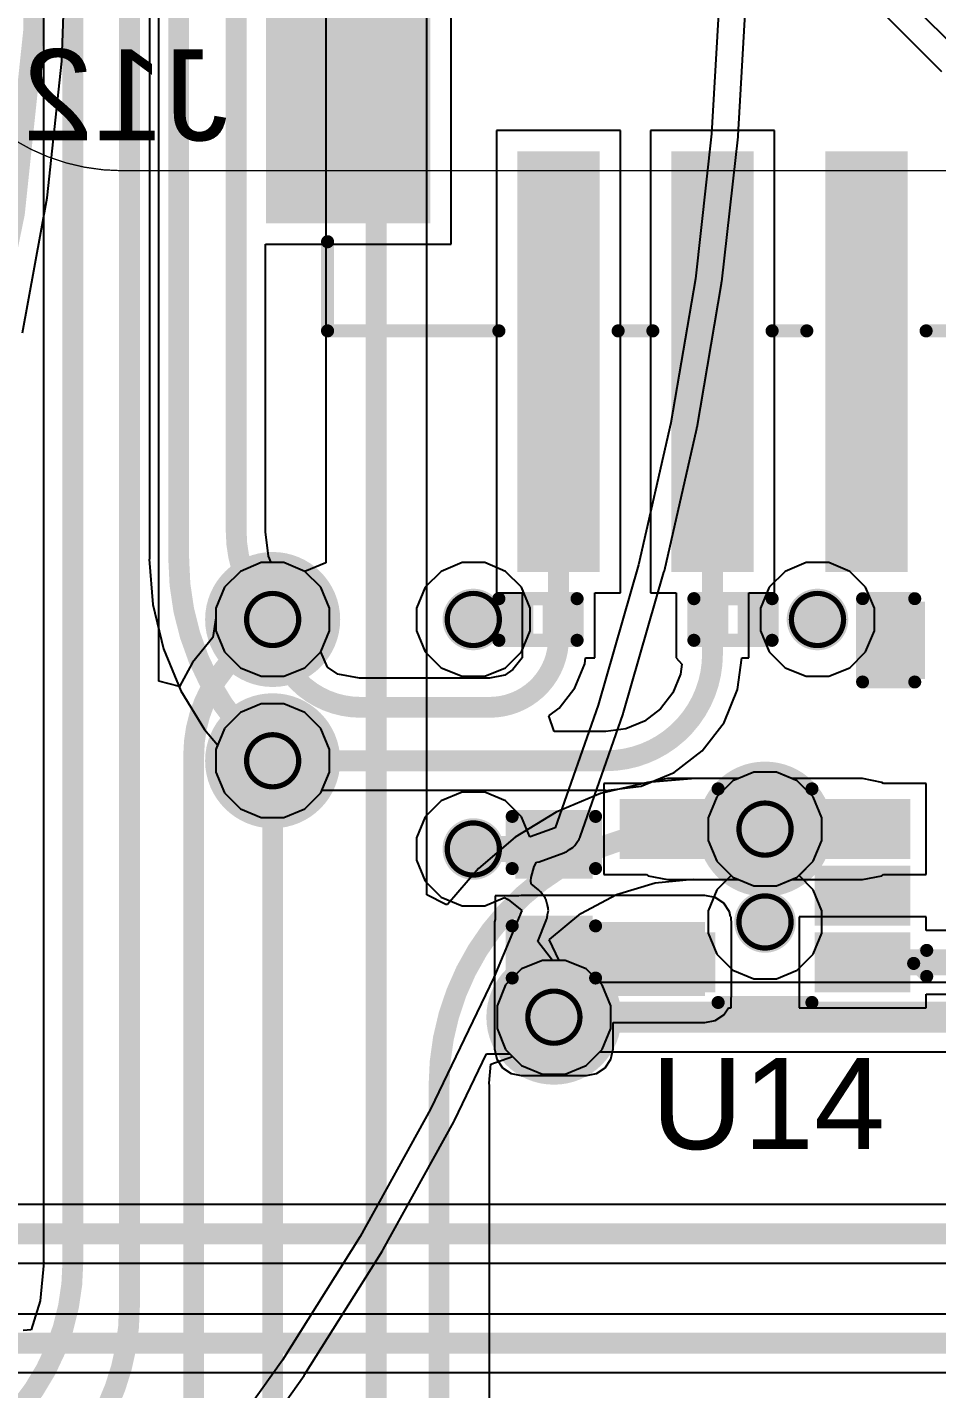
# Model space of a CAD drawing. Header units: inches. Extents: x -30 to 282, y -86 to 78.
# Drawn here: x 28.68 to 37.54, y -59.62 to -46.35 of the extents above; entities that cross this region are included whole.
import ezdxf

# ---------------------------------------------------------------- set-up
doc = ezdxf.new("R2010")
doc.units = ezdxf.units.IN
for name, color, linetype in [('Board Outline', 216, 'Continuous'), ('Bottom Layer', 5, 'Continuous'), ('Bottom Overlay', 54, 'Continuous'), ('Bottom Paste', 16, 'Continuous'), ('Bottom Solder', 6, 'Continuous'), ('Dimensions', 6, 'Continuous'), ('Drill Drawing', 1, 'Continuous'), ('GND 01', 76, 'Continuous'), ('GND 02', 16, 'Continuous'), ('PWR', 156, 'Continuous'), ('SIG 01', 90, 'Continuous'), ('Top Layer', 1, 'Continuous'), ('Top Overlay', 2, 'Continuous'), ('Top Paste', 8, 'Continuous'), ('Top Solder', 216, 'Continuous'), ('Via Holes', 16, 'Continuous')]:
    doc.layers.add(name, color=color, linetype=linetype)
doc.styles.add('Arial', font='', dxfattribs={"height": 0.2})
doc.styles.get('Arial').set_extended_font_data('Arial')

# ---------------------------------------------------------------- blocks, each defined once
blk = doc.blocks.new('B6B_ZR_SM4_TF_LF__SN__B_31')
at = {"layer": 'Bottom Layer'}
for points in [[(-4.1, 3.275), (-3.4, 3.275), (-3.4, -0.725), (-4.1, -0.725)], [(-2.6, 3.275), (-1.9, 3.275), (-1.9, -0.725), (-2.6, -0.725)], [(-1.1, 3.275), (-0.4, 3.275), (-0.4, -0.725), (-1.1, -0.725)], [(0.4, 3.275), (1.1, 3.275), (1.1, -0.725), (0.4, -0.725)], [(1.9, 3.275), (2.6, 3.275), (2.6, -0.725), (1.9, -0.725)], [(3.4, 3.275), (4.1, 3.275), (4.1, -0.725), (3.4, -0.725)], [(-6.55, -0.125), (-5.05, -0.125), (-5.05, -2.425), (-6.55, -2.425)], [(5.05, -0.125), (6.55, -0.125), (6.55, -2.425), (5.05, -2.425)]]:
    blk.add_hatch(color=5, dxfattribs=at).paths.add_polyline_path(points)
at = {"layer": 'Bottom Overlay'}
blk.add_hatch(color=54, dxfattribs=at).paths.add_polyline_path([(-4.594, 1.71), (-4.594, 1.417), (-4.403, 1.417), (-4.403, 1.71)])
at = {"layer": 'Bottom Paste'}
for points in [[(-4.1, 3.275), (-3.4, 3.275), (-3.4, -0.725), (-4.1, -0.725)], [(-2.6, 3.275), (-1.9, 3.275), (-1.9, -0.725), (-2.6, -0.725)], [(-1.1, 3.275), (-0.4, 3.275), (-0.4, -0.725), (-1.1, -0.725)], [(0.4, 3.275), (1.1, 3.275), (1.1, -0.725), (0.4, -0.725)], [(1.9, 3.275), (2.6, 3.275), (2.6, -0.725), (1.9, -0.725)], [(3.4, 3.275), (4.1, 3.275), (4.1, -0.725), (3.4, -0.725)], [(-6.55, -0.125), (-5.05, -0.125), (-5.05, -2.425), (-6.55, -2.425)], [(5.05, -0.125), (6.55, -0.125), (6.55, -2.425), (5.05, -2.425)]]:
    blk.add_hatch(color=16, dxfattribs=at).paths.add_polyline_path(points)
at = {"layer": 'Bottom Solder'}
for points in [[(-4.151, 3.326), (-3.349, 3.326), (-3.349, -0.776), (-4.151, -0.776)], [(-2.651, 3.326), (-1.849, 3.326), (-1.849, -0.776), (-2.651, -0.776)], [(-1.151, 3.326), (-0.349, 3.326), (-0.349, -0.776), (-1.151, -0.776)], [(0.349, 3.326), (1.151, 3.326), (1.151, -0.776), (0.349, -0.776)], [(1.849, 3.326), (2.651, 3.326), (2.651, -0.776), (1.849, -0.776)], [(3.349, 3.326), (4.151, 3.326), (4.151, -0.776), (3.349, -0.776)], [(-6.601, -0.074), (-4.999, -0.074), (-4.999, -2.476), (-6.601, -2.476)], [(4.999, -0.074), (6.601, -0.074), (6.601, -2.476), (4.999, -2.476)]]:
    blk.add_hatch(color=6, dxfattribs=at).paths.add_polyline_path(points)
at = {"layer": 'Bottom Overlay', "const_width": 0.127}
for points in [[(-4.327, 1.57), (-4.606, 1.849)], [(-4.606, 1.849), (-4.606, 1.29)], [(-4.327, 1.57), (-4.606, 1.29)], [(-4.331, 0.975), (-6, 0.975)], [(-6, 0.975), (-6, 0.106)], [(-2.831, 0.975), (-3.169, 0.975)], [(-1.331, 0.975), (-1.669, 0.975)], [(0.169, 0.975), (-0.169, 0.975)], [(1.669, 0.975), (1.331, 0.975)], [(3.169, 0.975), (2.831, 0.975)], [(6, 0.975), (4.331, 0.975)], [(6, 0.975), (6, 0.106)], [(-6, -2.656), (-6, -2.725)], [(6, -2.656), (6, -2.725)], [(6, -2.725), (-6, -2.725)]]:
    blk.add_lwpolyline(points, dxfattribs=at)
at = {"layer": 'Bottom Overlay', "const_width": 0.0635}
for points in [[(-4.638, 1.849, 1), (-4.575, 1.849, 1)], [(-4.638, 1.849, 1), (-4.575, 1.849, 1)], [(-4.359, 1.57, 1), (-4.295, 1.57, 1)], [(-4.359, 1.57, 1), (-4.295, 1.57, 1)], [(-4.638, 1.29, 1), (-4.575, 1.29, 1)], [(-4.638, 1.29, 1), (-4.575, 1.29, 1)], [(-6.032, 0.975, 1), (-5.968, 0.975, 1)], [(-6.032, 0.975, 1), (-5.968, 0.975, 1)], [(-4.363, 0.975, 1), (-4.299, 0.975, 1)], [(-3.201, 0.975, 1), (-3.137, 0.975, 1)], [(-2.863, 0.975, 1), (-2.799, 0.975, 1)], [(-1.701, 0.975, 1), (-1.637, 0.975, 1)], [(-1.363, 0.975, 1), (-1.299, 0.975, 1)], [(-0.201, 0.975, 1), (-0.137, 0.975, 1)], [(0.137, 0.975, 1), (0.201, 0.975, 1)], [(1.299, 0.975, 1), (1.363, 0.975, 1)], [(1.637, 0.975, 1), (1.701, 0.975, 1)], [(2.799, 0.975, 1), (2.863, 0.975, 1)], [(3.137, 0.975, 1), (3.201, 0.975, 1)], [(4.299, 0.975, 1), (4.363, 0.975, 1)], [(5.968, 0.975, 1), (6.032, 0.975, 1)], [(5.968, 0.975, 1), (6.032, 0.975, 1)], [(-6.032, 0.106, 1), (-5.968, 0.106, 1)], [(5.968, 0.106, 1), (6.032, 0.106, 1)], [(-6.032, -2.656, 1), (-5.968, -2.656, 1)], [(5.968, -2.656, 1), (6.032, -2.656, 1)], [(-6.032, -2.725, 1), (-5.968, -2.725, 1)], [(-6.032, -2.725, 1), (-5.968, -2.725, 1)], [(5.968, -2.725, 1), (6.032, -2.725, 1)], [(5.968, -2.725, 1), (6.032, -2.725, 1)]]:
    blk.add_lwpolyline(points, format="xyb", close=True, dxfattribs=at)
blk = doc.blocks.new('SC_70_5_41')
at = {"layer": 'Top Layer'}
for points in [[(-1.315, 0.84), (-0.585, 0.84), (-0.585, 0.46), (-1.315, 0.46)], [(0.585, 0.84), (1.315, 0.84), (1.315, 0.46), (0.585, 0.46)], [(-1.315, 0.19), (-0.585, 0.19), (-0.585, -0.19), (-1.315, -0.19)], [(-1.315, -0.46), (-0.585, -0.46), (-0.585, -0.84), (-1.315, -0.84)], [(0.585, -0.46), (1.315, -0.46), (1.315, -0.84), (0.585, -0.84)]]:
    blk.add_hatch(color=1, dxfattribs=at).paths.add_polyline_path(points)
at = {"layer": 'Top Paste'}
for points in [[(-1.315, 0.84), (-0.585, 0.84), (-0.585, 0.46), (-1.315, 0.46)], [(0.585, 0.84), (1.315, 0.84), (1.315, 0.46), (0.585, 0.46)], [(-1.315, 0.19), (-0.585, 0.19), (-0.585, -0.19), (-1.315, -0.19)], [(-1.315, -0.46), (-0.585, -0.46), (-0.585, -0.84), (-1.315, -0.84)], [(0.585, -0.46), (1.315, -0.46), (1.315, -0.84), (0.585, -0.84)]]:
    blk.add_hatch(color=8, dxfattribs=at).paths.add_polyline_path(points)
at = {"layer": 'Top Solder'}
for points in [[(-1.417, 0.942), (-0.483, 0.942), (-0.483, 0.358), (-1.417, 0.358)], [(0.483, 0.942), (1.417, 0.942), (1.417, 0.358), (0.483, 0.358)], [(-1.417, 0.292), (-0.483, 0.292), (-0.483, -0.292), (-1.417, -0.292)], [(-1.417, -0.358), (-0.483, -0.358), (-0.483, -0.942), (-1.417, -0.942)], [(0.483, -0.358), (1.417, -0.358), (1.417, -0.942), (0.483, -0.942)]]:
    blk.add_hatch(color=216, dxfattribs=at).paths.add_polyline_path(points)
at = {"layer": 'Top Overlay', "const_width": 0.127}
for points in [[(0.457, 1.041), (-0.457, 1.041)], [(-1.448, 0.66), (-1.575, 0.787)], [(-1.575, 0.787), (-1.575, 0.533)], [(-1.448, 0.66), (-1.575, 0.533)], [(0.457, -1.041), (-0.457, -1.041)]]:
    blk.add_lwpolyline(points, dxfattribs=at)
at = {"layer": 'Top Overlay', "const_width": 0.0635}
for points in [[(-0.489, 1.041, 1), (-0.425, 1.041, 1)], [(0.425, 1.041, 1), (0.489, 1.041, 1)], [(-1.607, 0.787, 1), (-1.543, 0.787, 1)], [(-1.607, 0.787, 1), (-1.543, 0.787, 1)], [(-1.48, 0.66, 1), (-1.416, 0.66, 1)], [(-1.48, 0.66, 1), (-1.416, 0.66, 1)], [(-1.607, 0.533, 1), (-1.543, 0.533, 1)], [(-1.607, 0.533, 1), (-1.543, 0.533, 1)], [(-0.489, -1.041, 1), (-0.425, -1.041, 1)], [(0.425, -1.041, 1), (0.489, -1.041, 1)]]:
    blk.add_lwpolyline(points, format="xyb", close=True, dxfattribs=at)
blk = doc.blocks.new('C___0402_53')
at = {"layer": 'Top Layer'}
for points in [[(-0.698, -0.318), (-0.698, 0.317), (-0.241, 0.317), (-0.241, -0.318)], [(0.241, -0.318), (0.241, 0.317), (0.699, 0.317), (0.699, -0.318)]]:
    blk.add_hatch(color=1, dxfattribs=at).paths.add_polyline_path(points)
at = {"layer": 'Top Paste'}
for points in [[(-0.698, -0.318), (-0.698, 0.317), (-0.241, 0.317), (-0.241, -0.318)], [(0.241, -0.318), (0.241, 0.317), (0.699, 0.317), (0.699, -0.318)]]:
    blk.add_hatch(color=8, dxfattribs=at).paths.add_polyline_path(points)
at = {"layer": 'Top Solder'}
for points in [[(-0.758, -0.378), (-0.758, 0.377), (-0.181, 0.377), (-0.181, -0.378)], [(0.181, -0.378), (0.181, 0.377), (0.758, 0.377), (0.758, -0.378)]]:
    blk.add_hatch(color=216, dxfattribs=at).paths.add_polyline_path(points)
at = {"layer": 'Top Overlay', "const_width": 0.127}
for points in [[(-0.787, 0.406), (-0.787, -0.406)], [(-0.279, 0.406), (-0.787, 0.406)], [(0.787, 0.406), (0.279, 0.406)], [(0.787, 0.406), (0.787, -0.406)], [(-0.279, -0.406), (-0.787, -0.406)], [(0.279, -0.406), (0.787, -0.406)]]:
    blk.add_lwpolyline(points, dxfattribs=at)
at = {"layer": 'Top Overlay', "const_width": 0.0635}
for points in [[(-0.819, 0.406, 1), (-0.756, 0.406, 1)], [(-0.819, 0.406, 1), (-0.756, 0.406, 1)], [(-0.311, 0.406, 1), (-0.248, 0.406, 1)], [(0.248, 0.406, 1), (0.311, 0.406, 1)], [(0.756, 0.406, 1), (0.819, 0.406, 1)], [(0.756, 0.406, 1), (0.819, 0.406, 1)], [(-0.819, -0.406, 1), (-0.756, -0.406, 1)], [(-0.819, -0.406, 1), (-0.756, -0.406, 1)], [(-0.311, -0.406, 1), (-0.248, -0.406, 1)], [(0.248, -0.406, 1), (0.311, -0.406, 1)], [(0.756, -0.406, 1), (0.819, -0.406, 1)], [(0.756, -0.406, 1), (0.819, -0.406, 1)]]:
    blk.add_lwpolyline(points, format="xyb", close=True, dxfattribs=at)
blk = doc.blocks.new('DSN0603_2_B_70')
at = {"layer": 'Bottom Layer'}
for points in [[(-0.3, 0.12), (-0.1, 0.12), (-0.1, -0.12), (-0.3, -0.12)], [(0.1, 0.12), (0.3, 0.12), (0.3, -0.12), (0.1, -0.12)]]:
    blk.add_hatch(color=5, dxfattribs=at).paths.add_polyline_path(points)
at = {"layer": 'Bottom Paste'}
for points in [[(-0.3, 0.12), (-0.1, 0.12), (-0.1, -0.12), (-0.3, -0.12)], [(0.1, 0.12), (0.3, 0.12), (0.3, -0.12), (0.1, -0.12)]]:
    blk.add_hatch(color=16, dxfattribs=at).paths.add_polyline_path(points)
at = {"layer": 'Bottom Solder'}
for points in [[(-0.355, 0.175), (-0.045, 0.175), (-0.045, -0.175), (-0.355, -0.175)], [(0.045, 0.175), (0.355, 0.175), (0.355, -0.175), (0.045, -0.175)]]:
    blk.add_hatch(color=6, dxfattribs=at).paths.add_polyline_path(points)
at = {"layer": 'Bottom Overlay', "const_width": 0.127}
for points in [[(-0.381, 0.203), (0.381, 0.203)], [(-0.381, -0.203), (-0.381, 0.203)], [(0.381, -0.203), (0.381, 0.203)], [(-0.381, -0.203), (0.381, -0.203)]]:
    blk.add_lwpolyline(points, dxfattribs=at)
at = {"layer": 'Bottom Overlay', "const_width": 0.0635}
for points in [[(-0.413, 0.203, 1), (-0.349, 0.203, 1)], [(-0.413, 0.203, 1), (-0.349, 0.203, 1)], [(0.349, 0.203, 1), (0.413, 0.203, 1)], [(0.349, 0.203, 1), (0.413, 0.203, 1)], [(-0.413, -0.203, 1), (-0.349, -0.203, 1)], [(-0.413, -0.203, 1), (-0.349, -0.203, 1)], [(0.349, -0.203, 1), (0.413, -0.203, 1)], [(0.349, -0.203, 1), (0.413, -0.203, 1)]]:
    blk.add_lwpolyline(points, format="xyb", close=True, dxfattribs=at)
blk = doc.blocks.new('DSN0603_2_B_71')
at = {"layer": 'Bottom Layer'}
for points in [[(-0.3, 0.12), (-0.1, 0.12), (-0.1, -0.12), (-0.3, -0.12)], [(0.1, 0.12), (0.3, 0.12), (0.3, -0.12), (0.1, -0.12)]]:
    blk.add_hatch(color=5, dxfattribs=at).paths.add_polyline_path(points)
at = {"layer": 'Bottom Paste'}
for points in [[(-0.3, 0.12), (-0.1, 0.12), (-0.1, -0.12), (-0.3, -0.12)], [(0.1, 0.12), (0.3, 0.12), (0.3, -0.12), (0.1, -0.12)]]:
    blk.add_hatch(color=16, dxfattribs=at).paths.add_polyline_path(points)
at = {"layer": 'Bottom Solder'}
for points in [[(-0.355, 0.175), (-0.045, 0.175), (-0.045, -0.175), (-0.355, -0.175)], [(0.045, 0.175), (0.355, 0.175), (0.355, -0.175), (0.045, -0.175)]]:
    blk.add_hatch(color=6, dxfattribs=at).paths.add_polyline_path(points)
at = {"layer": 'Bottom Overlay', "const_width": 0.127}
for points in [[(0.381, 0.203), (-0.381, 0.203)], [(-0.381, 0.203), (-0.381, -0.203)], [(0.381, 0.203), (0.381, -0.203)], [(0.381, -0.203), (-0.381, -0.203)]]:
    blk.add_lwpolyline(points, dxfattribs=at)
at = {"layer": 'Bottom Overlay', "const_width": 0.0635}
for points in [[(-0.413, 0.203, 1), (-0.349, 0.203, 1)], [(-0.413, 0.203, 1), (-0.349, 0.203, 1)], [(0.349, 0.203, 1), (0.413, 0.203, 1)], [(0.349, 0.203, 1), (0.413, 0.203, 1)], [(-0.413, -0.203, 1), (-0.349, -0.203, 1)], [(-0.413, -0.203, 1), (-0.349, -0.203, 1)], [(0.349, -0.203, 1), (0.413, -0.203, 1)], [(0.349, -0.203, 1), (0.413, -0.203, 1)]]:
    blk.add_lwpolyline(points, format="xyb", close=True, dxfattribs=at)
blk = doc.blocks.new('C___0402_B_129')
at = {"layer": 'Bottom Layer'}
for points in [[(-0.241, 0.317), (-0.241, -0.318), (-0.699, -0.318), (-0.699, 0.317)], [(0.699, 0.317), (0.699, -0.318), (0.241, -0.318), (0.241, 0.317)]]:
    blk.add_hatch(color=5, dxfattribs=at).paths.add_polyline_path(points)
at = {"layer": 'Bottom Paste'}
for points in [[(-0.241, 0.317), (-0.241, -0.318), (-0.699, -0.318), (-0.699, 0.317)], [(0.699, 0.317), (0.699, -0.318), (0.241, -0.318), (0.241, 0.317)]]:
    blk.add_hatch(color=16, dxfattribs=at).paths.add_polyline_path(points)
at = {"layer": 'Bottom Solder'}
for points in [[(-0.181, 0.377), (-0.181, -0.378), (-0.759, -0.378), (-0.759, 0.377)], [(0.759, 0.377), (0.759, -0.378), (0.181, -0.378), (0.181, 0.377)]]:
    blk.add_hatch(color=6, dxfattribs=at).paths.add_polyline_path(points)
at = {"layer": 'Bottom Overlay', "const_width": 0.127}
for points in [[(-0.787, 0.406), (-0.279, 0.406)], [(-0.787, 0.406), (-0.787, -0.406)], [(0.279, 0.406), (0.787, 0.406)], [(0.787, 0.406), (0.787, -0.406)], [(-0.787, -0.406), (-0.279, -0.406)], [(0.279, -0.406), (0.787, -0.406)]]:
    blk.add_lwpolyline(points, dxfattribs=at)
at = {"layer": 'Bottom Overlay', "const_width": 0.0635}
for points in [[(-0.819, 0.406, 1), (-0.756, 0.406, 1)], [(-0.819, 0.406, 1), (-0.756, 0.406, 1)], [(-0.311, 0.406, 1), (-0.248, 0.406, 1)], [(0.248, 0.406, 1), (0.311, 0.406, 1)], [(0.756, 0.406, 1), (0.819, 0.406, 1)], [(0.756, 0.406, 1), (0.819, 0.406, 1)], [(-0.819, -0.406, 1), (-0.756, -0.406, 1)], [(-0.819, -0.406, 1), (-0.756, -0.406, 1)], [(-0.311, -0.406, 1), (-0.248, -0.406, 1)], [(0.248, -0.406, 1), (0.311, -0.406, 1)], [(0.756, -0.406, 1), (0.819, -0.406, 1)], [(0.756, -0.406, 1), (0.819, -0.406, 1)]]:
    blk.add_lwpolyline(points, format="xyb", close=True, dxfattribs=at)

msp = doc.modelspace()

# ---------------------------------------------------------------- hatches: boundary and pattern name
at = {"layer": 'Bottom Layer'}
h = msp.add_hatch(color=5, dxfattribs=at)
edge = h.paths.add_edge_path()
edge.add_arc((31.066, -52.124), 0.3, 0, 360)
h = msp.add_hatch(color=5, dxfattribs=at)
edge = h.paths.add_edge_path()
edge.add_arc((33.021, -52.124), 0.3, 0, 360)
h = msp.add_hatch(color=5, dxfattribs=at)
edge = h.paths.add_edge_path()
edge.add_arc((36.374, -52.124), 0.3, 0, 360)
h = msp.add_hatch(color=5, dxfattribs=at)
edge = h.paths.add_edge_path()
edge.add_arc((31.066, -53.501), 0.3, 0, 360)
h = msp.add_hatch(color=5, dxfattribs=at)
edge = h.paths.add_edge_path()
edge.add_arc((35.863, -54.167), 0.3, 0, 360)
h = msp.add_hatch(color=5, dxfattribs=at)
edge = h.paths.add_edge_path()
edge.add_arc((33.021, -54.361), 0.3, 0, 360)
h = msp.add_hatch(color=5, dxfattribs=at)
edge = h.paths.add_edge_path()
edge.add_arc((35.863, -55.072), 0.3, 0, 360)
h = msp.add_hatch(color=5, dxfattribs=at)
edge = h.paths.add_edge_path()
edge.add_arc((33.806, -56), 0.3, 0, 360)
at = {"layer": 'GND 01'}
h = msp.add_hatch(color=76, dxfattribs=at)
edge = h.paths.add_edge_path()
edge.add_arc((31.066, -52.124), 0.658, 0, 360)
h = msp.add_hatch(color=76, dxfattribs=at)
edge = h.paths.add_edge_path()
edge.add_arc((31.066, -53.501), 0.658, 0, 360)
h = msp.add_hatch(color=76, dxfattribs=at)
edge = h.paths.add_edge_path()
edge.add_arc((35.863, -54.167), 0.658, 0, 360)
h = msp.add_hatch(color=76, dxfattribs=at)
edge = h.paths.add_edge_path()
edge.add_arc((33.806, -56), 0.658, 0, 360)
at = {"layer": 'GND 02'}
h = msp.add_hatch(color=16, dxfattribs=at)
edge = h.paths.add_edge_path()
edge.add_arc((31.066, -52.124), 0.658, 0, 360)
h = msp.add_hatch(color=16, dxfattribs=at)
edge = h.paths.add_edge_path()
edge.add_arc((31.066, -53.501), 0.658, 0, 360)
h = msp.add_hatch(color=16, dxfattribs=at)
edge = h.paths.add_edge_path()
edge.add_arc((35.863, -54.167), 0.658, 0, 360)
h = msp.add_hatch(color=16, dxfattribs=at)
edge = h.paths.add_edge_path()
edge.add_arc((33.806, -56), 0.658, 0, 360)
at = {"layer": 'PWR'}
h = msp.add_hatch(color=156, dxfattribs=at)
edge = h.paths.add_edge_path()
edge.add_arc((31.066, -52.124), 0.3, 0, 360)
h = msp.add_hatch(color=156, dxfattribs=at)
edge = h.paths.add_edge_path()
edge.add_arc((33.021, -52.124), 0.3, 0, 360)
h = msp.add_hatch(color=156, dxfattribs=at)
edge = h.paths.add_edge_path()
edge.add_arc((36.374, -52.124), 0.3, 0, 360)
h = msp.add_hatch(color=156, dxfattribs=at)
edge = h.paths.add_edge_path()
edge.add_arc((31.066, -53.501), 0.3, 0, 360)
h = msp.add_hatch(color=156, dxfattribs=at)
edge = h.paths.add_edge_path()
edge.add_arc((35.863, -54.167), 0.3, 0, 360)
h = msp.add_hatch(color=156, dxfattribs=at)
edge = h.paths.add_edge_path()
edge.add_arc((33.021, -54.361), 0.3, 0, 360)
h = msp.add_hatch(color=156, dxfattribs=at)
edge = h.paths.add_edge_path()
edge.add_arc((35.863, -55.072), 0.3, 0, 360)
h = msp.add_hatch(color=156, dxfattribs=at)
edge = h.paths.add_edge_path()
edge.add_arc((33.806, -56), 0.3, 0, 360)
at = {"layer": 'SIG 01'}
h = msp.add_hatch(color=90, dxfattribs=at)
edge = h.paths.add_edge_path()
edge.add_arc((31.066, -52.124), 0.3, 0, 360)
h = msp.add_hatch(color=90, dxfattribs=at)
edge = h.paths.add_edge_path()
edge.add_arc((33.021, -52.124), 0.3, 0, 360)
h = msp.add_hatch(color=90, dxfattribs=at)
edge = h.paths.add_edge_path()
edge.add_arc((36.374, -52.124), 0.3, 0, 360)
h = msp.add_hatch(color=90, dxfattribs=at)
edge = h.paths.add_edge_path()
edge.add_arc((31.066, -53.501), 0.3, 0, 360)
h = msp.add_hatch(color=90, dxfattribs=at)
edge = h.paths.add_edge_path()
edge.add_arc((35.863, -54.167), 0.3, 0, 360)
h = msp.add_hatch(color=90, dxfattribs=at)
edge = h.paths.add_edge_path()
edge.add_arc((33.021, -54.361), 0.3, 0, 360)
h = msp.add_hatch(color=90, dxfattribs=at)
edge = h.paths.add_edge_path()
edge.add_arc((35.863, -55.072), 0.3, 0, 360)
h = msp.add_hatch(color=90, dxfattribs=at)
edge = h.paths.add_edge_path()
edge.add_arc((33.806, -56), 0.3, 0, 360)
at = {"layer": 'Top Layer'}
h = msp.add_hatch(color=1, dxfattribs=at)
edge = h.paths.add_edge_path()
edge.add_arc((31.066, -52.124), 0.3, 0, 360)
h = msp.add_hatch(color=1, dxfattribs=at)
edge = h.paths.add_edge_path()
edge.add_arc((33.021, -52.124), 0.3, 0, 360)
h = msp.add_hatch(color=1, dxfattribs=at)
edge = h.paths.add_edge_path()
edge.add_arc((36.374, -52.124), 0.3, 0, 360)
h = msp.add_hatch(color=1, dxfattribs=at)
edge = h.paths.add_edge_path()
edge.add_arc((31.066, -53.501), 0.3, 0, 360)
h = msp.add_hatch(color=1, dxfattribs=at)
edge = h.paths.add_edge_path()
edge.add_arc((35.863, -54.167), 0.3, 0, 360)
h = msp.add_hatch(color=1, dxfattribs=at)
edge = h.paths.add_edge_path()
edge.add_arc((33.021, -54.361), 0.3, 0, 360)
h = msp.add_hatch(color=1, dxfattribs=at)
edge = h.paths.add_edge_path()
edge.add_arc((35.863, -55.072), 0.3, 0, 360)
for points in [[(33.488, -56.31), (34.123, -56.31), (34.123, -55.072), (33.488, -55.072)], [(33.488, -55.794), (35.278, -55.794), (35.278, -55.072), (33.488, -55.072)]]:
    msp.add_hatch(color=1, dxfattribs=at).paths.add_polyline_path(points)
h = msp.add_hatch(color=1, dxfattribs=at)
edge = h.paths.add_edge_path()
edge.add_arc((33.806, -56), 0.3, 0, 360)
at = {"layer": 'Via Holes'}
h = msp.add_hatch(color=7, dxfattribs=at)
edge = h.paths.add_edge_path()
edge.add_arc((31.066, -52.124), 0.15, 0, 360)
h = msp.add_hatch(color=7, dxfattribs=at)
edge = h.paths.add_edge_path()
edge.add_arc((33.021, -52.124), 0.15, 0, 360)
h = msp.add_hatch(color=7, dxfattribs=at)
edge = h.paths.add_edge_path()
edge.add_arc((36.374, -52.124), 0.15, 0, 360)
h = msp.add_hatch(color=7, dxfattribs=at)
edge = h.paths.add_edge_path()
edge.add_arc((31.066, -53.501), 0.15, 0, 360)
h = msp.add_hatch(color=7, dxfattribs=at)
edge = h.paths.add_edge_path()
edge.add_arc((35.863, -54.167), 0.15, 0, 360)
h = msp.add_hatch(color=7, dxfattribs=at)
edge = h.paths.add_edge_path()
edge.add_arc((33.021, -54.361), 0.15, 0, 360)
h = msp.add_hatch(color=7, dxfattribs=at)
edge = h.paths.add_edge_path()
edge.add_arc((35.863, -55.072), 0.15, 0, 360)
h = msp.add_hatch(color=7, dxfattribs=at)
edge = h.paths.add_edge_path()
edge.add_arc((33.806, -56), 0.15, 0, 360)

# ---------------------------------------------------------------- linework, layer by layer
at = {"layer": 'Board Outline', "const_width": 0.254}
msp.add_lwpolyline([(37.495, -16.446, -2.502525), (-17.293, -16.446)], format="xyb", dxfattribs=at)
at = {"layer": 'Bottom Layer'}
for p, q in [((29.866, -38.56), (29.866, -51.535)), ((37.842, -46.676), (36.501, -45.335)), ((36.318, -45.518), (37.583, -46.783)), ((32.805, -48.465), (32.805, -45.657)), ((34.455, -47.357), (33.247, -47.357)), ((33.247, -47.357), (33.247, -51.865)), ((34.455, -51.865), (34.455, -47.357)), ((35.955, -47.357), (34.747, -47.357)), ((34.747, -47.357), (34.747, -51.865)), ((35.955, -51.865), (35.955, -47.357)), ((30.996, -51.269), (30.996, -48.465)), ((30.996, -48.465), (32.805, -48.465)), ((30.996, -51.271), (30.996, -51.269)), ((31.027, -51.508), (30.996, -51.271)), ((29.866, -51.535), (29.863, -51.535)), ((29.863, -51.535), (29.898, -51.977)), ((31.053, -51.57), (31.027, -51.508)), ((31.176, -51.57), (31.053, -51.57)), ((31.379, -51.655), (31.176, -51.57)), ((31.535, -51.81), (31.379, -51.655)), ((31.62, -52.014), (31.535, -51.81)), ((33.247, -51.865), (33.497, -51.865)), ((33.497, -51.865), (33.497, -52.498)), ((34.205, -52.498), (34.205, -51.865)), ((34.205, -51.865), (34.455, -51.865)), ((34.747, -51.865), (34.997, -51.865)), ((34.997, -51.865), (34.997, -52.498)), ((35.705, -52.498), (35.705, -51.865)), ((35.705, -51.865), (35.955, -51.865)), ((29.898, -51.977), (30.002, -52.409)), ((31.62, -52.234), (31.62, -52.014)), ((31.535, -52.438), (31.62, -52.234)), ((30.002, -52.409), (30.171, -52.819)), ((31.601, -52.588), (31.535, -52.438)), ((33.497, -52.498), (33.407, -52.613)), ((34.106, -52.557), (34.114, -52.498)), ((34.114, -52.498), (34.205, -52.498)), ((34.997, -52.498), (34.997, -52.498)), ((34.997, -52.498), (35.052, -52.561)), ((35.596, -52.807), (35.637, -52.498)), ((35.637, -52.498), (35.705, -52.498)), ((31.702, -52.656), (31.601, -52.588)), ((31.912, -52.697), (31.702, -52.656)), ((33.328, -52.666), (33.18, -52.696)), ((33.407, -52.613), (33.328, -52.666)), ((34.01, -52.789), (34.106, -52.557)), ((35.04, -52.657), (34.964, -52.839)), ((35.052, -52.561), (35.04, -52.657)), ((31.922, -52.696), (31.912, -52.697)), ((33.18, -52.696), (31.922, -52.696)), ((33.18, -52.696), (33.18, -52.696)), ((33.858, -52.987), (34.01, -52.789)), ((35.464, -53.127), (35.596, -52.807)), ((30.171, -52.819), (30.403, -53.197)), ((34.964, -52.839), (34.845, -52.995)), ((33.758, -53.064), (33.858, -52.987)), ((33.81, -53.216), (33.758, -53.064)), ((34.845, -52.995), (34.689, -53.115)), ((30.403, -53.197), (30.53, -53.346)), ((34.507, -53.19), (34.312, -53.215)), ((34.689, -53.115), (34.507, -53.19)), ((35.252, -53.403), (35.464, -53.127)), ((30.53, -53.346), (30.512, -53.391)), ((34.312, -53.216), (33.81, -53.216)), ((34.312, -53.215), (34.312, -53.216)), ((30.512, -53.391), (30.512, -53.611)), ((34.977, -53.614), (35.252, -53.403)), ((30.512, -53.611), (30.596, -53.815)), ((34.656, -53.747), (34.977, -53.614)), ((35.55, -53.697), (35.394, -53.853)), ((35.753, -53.613), (35.55, -53.697)), ((35.974, -53.613), (35.753, -53.613)), ((36.177, -53.697), (35.974, -53.613)), ((36.333, -53.853), (36.177, -53.697)), ((30.596, -53.815), (30.752, -53.971)), ((31.379, -53.971), (31.535, -53.815)), ((31.535, -53.815), (31.547, -53.786)), ((31.547, -53.786), (34.312, -53.786)), ((34.312, -53.792), (34.656, -53.747)), ((34.312, -53.786), (34.312, -53.792)), ((35.394, -53.853), (35.309, -54.056)), ((36.417, -54.056), (36.333, -53.853)), ((30.752, -53.971), (30.955, -54.055)), ((31.176, -54.055), (31.379, -53.971)), ((30.955, -54.055), (31.176, -54.055)), ((35.309, -54.056), (35.309, -54.277)), ((36.417, -54.277), (36.417, -54.056)), ((35.309, -54.277), (35.394, -54.48)), ((36.333, -54.48), (36.417, -54.277)), ((35.394, -54.48), (35.55, -54.636)), ((36.177, -54.636), (36.333, -54.48)), ((35.55, -54.636), (35.753, -54.721)), ((35.974, -54.721), (36.177, -54.636)), ((35.753, -54.721), (35.974, -54.721)), ((33.696, -55.446), (33.492, -55.53)), ((33.916, -55.446), (33.696, -55.446)), ((34.12, -55.53), (33.916, -55.446)), ((33.492, -55.53), (33.336, -55.686)), ((34.253, -55.663), (34.12, -55.53)), ((33.336, -55.686), (33.252, -55.89)), ((43.202, -55.663), (34.253, -55.663)), ((33.252, -55.89), (33.252, -56.11)), ((33.252, -56.11), (33.336, -56.314)), ((33.336, -56.314), (33.492, -56.47)), ((34.12, -56.47), (34.253, -56.337)), ((34.253, -56.337), (43.202, -56.337)), ((33.492, -56.47), (33.696, -56.554)), ((33.916, -56.554), (34.12, -56.47)), ((33.696, -56.554), (33.916, -56.554))]:
    msp.add_line(p, q, dxfattribs=at)
for points, const_width in [([(30.151, -51.535), (30.151, -38.409)], 0.203), ([(30.711, -51.269), (30.711, -39.825)], 0.203), ([(33.851, -52.124), (33.851, -49.611)], 0.203), ([(35.351, -52.124), (35.351, -49.611)], 0.203), ([(33.021, -52.124), (33.451, -52.124)], 0.254), ([(33.851, -52.309), (33.851, -52.124)], 0.203), ([(35.351, -52.462), (35.351, -52.124)], 0.203), ([(31.922, -52.98), (33.18, -52.98)], 0.203), ([(30.895, -53.331), (31.066, -53.501)], 0.203), ([(31.092, -53.501), (34.312, -53.501)], 0.203), ([(33.806, -56), (43.648, -56)], 0.305)]:
    msp.add_lwpolyline(points, dxfattribs=dict(at, const_width=const_width))
for points, const_width in [([(33.8, -49.611, 1), (33.902, -49.611, 1)], 0.102), ([(35.3, -49.611, 1), (35.402, -49.611, 1)], 0.102), ([(30.661, -51.269, 1), (30.762, -51.269, 1)], 0.102), ([(30.661, -51.269, 1), (30.762, -51.269, 1)], 0.102), ([(30.1, -51.535, 1), (30.202, -51.535, 1)], 0.102), ([(30.1, -51.535, 1), (30.202, -51.535, 1)], 0.102), ([(32.958, -52.124, 1), (33.085, -52.124, 1)], 0.127), ([(33.387, -52.124, 1), (33.514, -52.124, 1)], 0.127), ([(31.015, -52.124, 1), (31.116, -52.124, 1)], 0.102), ([(31.015, -52.124, 1), (31.116, -52.124, 1)], 0.102), ([(33.8, -52.124, 1), (33.902, -52.124, 1)], 0.102), ([(33.8, -52.124, 1), (33.902, -52.124, 1)], 0.102), ([(35.3, -52.124, 1), (35.402, -52.124, 1)], 0.102), ([(35.3, -52.124, 1), (35.402, -52.124, 1)], 0.102), ([(33.8, -52.309, 1), (33.902, -52.309, 1)], 0.102), ([(33.8, -52.309, 1), (33.902, -52.309, 1)], 0.102), ([(35.3, -52.462, 1), (35.402, -52.462, 1)], 0.102), ([(35.3, -52.462, 1), (35.402, -52.462, 1)], 0.102), ([(31.871, -52.98, 1), (31.973, -52.98, 1)], 0.102), ([(31.871, -52.98, 1), (31.973, -52.98, 1)], 0.102), ([(33.129, -52.98, 1), (33.231, -52.98, 1)], 0.102), ([(33.129, -52.98, 1), (33.231, -52.98, 1)], 0.102), ([(30.844, -53.331, 1), (30.946, -53.331, 1)], 0.102), ([(30.844, -53.331, 1), (30.946, -53.331, 1)], 0.102), ([(31.015, -53.501, 1), (31.116, -53.501, 1)], 0.102), ([(31.041, -53.501, 1), (31.143, -53.501, 1)], 0.102), ([(34.262, -53.501, 1), (34.363, -53.501, 1)], 0.102), ([(34.262, -53.501, 1), (34.363, -53.501, 1)], 0.102), ([(33.73, -56, 1), (33.882, -56, 1)], 0.152)]:
    msp.add_lwpolyline(points, format="xyb", close=True, dxfattribs=dict(at, const_width=const_width))
at = {"layer": 'Bottom Layer', "const_width": 0.203}
for points in [[(31.066, -52.124, -0.198912), (30.711, -51.269)], [(30.895, -53.331, -0.198912), (30.151, -51.535)], [(31.922, -52.98, -0.414213), (31.066, -52.124)], [(33.851, -52.309, -0.414214), (33.18, -52.98)], [(35.351, -52.462, -0.414214), (34.312, -53.501)]]:
    msp.add_lwpolyline(points, format="xyb", dxfattribs=at)
at = {"layer": 'Dimensions', "const_width": 0.0127}
msp.add_lwpolyline([(29.601, -47.75, -0.414214), (27.601, -45.75)], format="xyb", dxfattribs=at)
msp.add_lwpolyline([(29.601, -47.75), (45.601, -47.75)], dxfattribs=at)
at = {"layer": 'Dimensions', "const_width": 0.00635}
msp.add_lwpolyline([(29.598, -47.75, 1), (29.604, -47.75, 1)], format="xyb", close=True, dxfattribs=at)
msp.add_lwpolyline([(29.598, -47.75, 1), (29.604, -47.75, 1)], format="xyb", close=True, dxfattribs=at)
at = {"layer": 'Drill Drawing'}
for points, const_width in [([(31.32, -52.124, 1), (30.812, -52.124, 1)], 0.0508), ([(33.275, -52.124, 1), (32.767, -52.124, 1)], 0.0508), ([(36.628, -52.124, 1), (36.12, -52.124, 1)], 0.0508), ([(30.799, -52.124, 1), (30.824, -52.124, 1)], 0.0254), ([(31.307, -52.124, 1), (31.332, -52.124, 1)], 0.0254), ([(32.755, -52.124, 1), (32.78, -52.124, 1)], 0.0254), ([(33.263, -52.124, 1), (33.288, -52.124, 1)], 0.0254), ([(36.107, -52.124, 1), (36.133, -52.124, 1)], 0.0254), ([(36.615, -52.124, 1), (36.641, -52.124, 1)], 0.0254), ([(31.32, -53.501, 1), (30.812, -53.501, 1)], 0.0508), ([(30.799, -53.501, 1), (30.824, -53.501, 1)], 0.0254), ([(31.307, -53.501, 1), (31.332, -53.501, 1)], 0.0254), ([(36.117, -54.167, 1), (35.609, -54.167, 1)], 0.0508), ([(33.275, -54.361, 1), (32.767, -54.361, 1)], 0.0508), ([(35.597, -54.167, 1), (35.622, -54.167, 1)], 0.0254), ([(36.105, -54.167, 1), (36.13, -54.167, 1)], 0.0254), ([(32.755, -54.361, 1), (32.78, -54.361, 1)], 0.0254), ([(33.263, -54.361, 1), (33.288, -54.361, 1)], 0.0254), ([(36.117, -55.072, 1), (35.609, -55.072, 1)], 0.0508), ([(35.597, -55.072, 1), (35.622, -55.072, 1)], 0.0254), ([(36.105, -55.072, 1), (36.13, -55.072, 1)], 0.0254), ([(34.06, -56, 1), (33.552, -56, 1)], 0.0508), ([(33.539, -56, 1), (33.564, -56, 1)], 0.0254), ([(34.047, -56, 1), (34.072, -56, 1)], 0.0254)]:
    msp.add_lwpolyline(points, format="xyb", close=True, dxfattribs=dict(at, const_width=const_width))
at = {"layer": 'PWR'}
for p, q in [((35.423, -45.972), (35.343, -47.392)), ((35.602, -47.406), (35.682, -45.987)), ((35.343, -47.392), (35.184, -48.804)), ((35.441, -48.833), (35.601, -47.421)), ((35.6, -47.413), (35.602, -47.406)), ((35.601, -47.421), (35.6, -47.413)), ((35.184, -48.804), (34.946, -50.206)), ((35.439, -48.84), (35.441, -48.833)), ((35.201, -50.25), (35.439, -48.848)), ((35.439, -48.848), (35.439, -48.84)), ((34.946, -50.206), (34.63, -51.592)), ((34.882, -51.65), (35.198, -50.264)), ((35.198, -50.264), (35.199, -50.256)), ((35.199, -50.256), (35.201, -50.25)), ((30.955, -51.57), (30.752, -51.655)), ((31.176, -51.57), (30.955, -51.57)), ((31.379, -51.655), (31.176, -51.57)), ((32.911, -51.57), (32.708, -51.655)), ((33.132, -51.57), (32.911, -51.57)), ((33.335, -51.655), (33.132, -51.57)), ((34.63, -51.592), (34.236, -52.958)), ((36.264, -51.57), (36.06, -51.655)), ((36.484, -51.57), (36.264, -51.57)), ((36.688, -51.655), (36.484, -51.57)), ((30.752, -51.655), (30.596, -51.81)), ((31.535, -51.81), (31.379, -51.655)), ((32.708, -51.655), (32.552, -51.81)), ((33.491, -51.81), (33.335, -51.655)), ((34.485, -53.03), (34.878, -51.664)), ((34.878, -51.664), (34.879, -51.657)), ((34.879, -51.657), (34.882, -51.65)), ((36.06, -51.655), (35.904, -51.81)), ((36.843, -51.81), (36.688, -51.655)), ((30.596, -51.81), (30.512, -52.014)), ((31.62, -52.014), (31.535, -51.81)), ((32.552, -51.81), (32.467, -52.014)), ((33.575, -52.014), (33.491, -51.81)), ((35.904, -51.81), (35.82, -52.014)), ((36.928, -52.014), (36.843, -51.81)), ((30.512, -52.014), (30.512, -52.234)), ((31.62, -52.234), (31.62, -52.014)), ((32.467, -52.014), (32.467, -52.234)), ((33.575, -52.234), (33.575, -52.014)), ((35.82, -52.014), (35.82, -52.234)), ((36.928, -52.234), (36.928, -52.014)), ((30.512, -52.234), (30.596, -52.438)), ((31.535, -52.438), (31.62, -52.234)), ((32.467, -52.234), (32.552, -52.438)), ((33.491, -52.438), (33.575, -52.234)), ((35.82, -52.234), (35.904, -52.438)), ((36.843, -52.438), (36.928, -52.234)), ((30.596, -52.438), (30.752, -52.594)), ((31.379, -52.594), (31.535, -52.438)), ((32.552, -52.438), (32.708, -52.594)), ((33.335, -52.594), (33.491, -52.438)), ((35.904, -52.438), (36.06, -52.594)), ((36.688, -52.594), (36.843, -52.438)), ((30.752, -52.594), (30.955, -52.678)), ((30.955, -52.678), (31.176, -52.678)), ((31.176, -52.678), (31.379, -52.594)), ((32.708, -52.594), (32.911, -52.678)), ((32.911, -52.678), (33.132, -52.678)), ((33.132, -52.678), (33.335, -52.594)), ((36.06, -52.594), (36.264, -52.678)), ((36.264, -52.678), (36.484, -52.678)), ((36.484, -52.678), (36.688, -52.594)), ((30.955, -52.947), (30.752, -53.031)), ((31.176, -52.947), (30.955, -52.947)), ((31.379, -53.031), (31.176, -52.947)), ((30.752, -53.031), (30.596, -53.187)), ((31.535, -53.187), (31.379, -53.031)), ((34.236, -52.958), (33.817, -54.156)), ((34.062, -54.241), (34.48, -53.044)), ((34.48, -53.044), (34.481, -53.037)), ((34.481, -53.037), (34.485, -53.03)), ((30.596, -53.187), (30.512, -53.391)), ((31.62, -53.391), (31.535, -53.187)), ((30.512, -53.391), (30.512, -53.611)), ((31.62, -53.611), (31.62, -53.391)), ((30.512, -53.611), (30.596, -53.815)), ((31.535, -53.815), (31.62, -53.611)), ((35.55, -53.697), (35.394, -53.853)), ((35.753, -53.613), (35.55, -53.697)), ((35.974, -53.613), (35.753, -53.613)), ((36.177, -53.697), (35.974, -53.613)), ((36.333, -53.853), (36.177, -53.697)), ((30.596, -53.815), (30.752, -53.971)), ((31.379, -53.971), (31.535, -53.815)), ((32.911, -53.807), (32.708, -53.891)), ((33.132, -53.807), (32.911, -53.807)), ((33.335, -53.891), (33.132, -53.807)), ((35.394, -53.853), (35.309, -54.056)), ((36.417, -54.056), (36.333, -53.853)), ((30.752, -53.971), (30.955, -54.055)), ((31.176, -54.055), (31.379, -53.971)), ((32.708, -53.891), (32.552, -54.047)), ((33.491, -54.047), (33.335, -53.891)), ((30.955, -54.055), (31.176, -54.055)), ((32.552, -54.047), (32.467, -54.251)), ((33.571, -54.241), (33.491, -54.047)), ((35.309, -54.056), (35.309, -54.277)), ((36.417, -54.277), (36.417, -54.056)), ((32.467, -54.251), (32.467, -54.471)), ((33.575, -54.242), (33.571, -54.241)), ((33.817, -54.156), (33.575, -54.242)), ((34.029, -54.296), (34.051, -54.266)), ((34.051, -54.266), (34.055, -54.253)), ((34.055, -54.253), (34.062, -54.241)), ((33.662, -54.486), (33.904, -54.399)), ((33.904, -54.399), (33.916, -54.392)), ((33.916, -54.392), (33.93, -54.389)), ((33.93, -54.389), (33.959, -54.367)), ((33.959, -54.367), (33.991, -54.347)), ((33.991, -54.347), (33.999, -54.336)), ((33.999, -54.336), (34.01, -54.328)), ((34.01, -54.328), (34.029, -54.296)), ((35.309, -54.277), (35.394, -54.48)), ((36.333, -54.48), (36.417, -54.277)), ((32.467, -54.471), (32.552, -54.675)), ((33.583, -54.639), (33.614, -54.53)), ((33.614, -54.53), (33.637, -54.49)), ((33.637, -54.49), (33.662, -54.486)), ((35.394, -54.48), (35.533, -54.619)), ((36.194, -54.619), (36.333, -54.48)), ((33.581, -54.672), (33.583, -54.639)), ((33.583, -54.699), (33.581, -54.672)), ((35.533, -54.619), (35.394, -54.758)), ((36.333, -54.758), (36.194, -54.619)), ((32.552, -54.675), (32.708, -54.831)), ((33.657, -54.76), (33.583, -54.699)), ((33.666, -54.77), (33.657, -54.76)), ((33.676, -54.777), (33.666, -54.77)), ((33.697, -54.809), (33.676, -54.777)), ((35.394, -54.758), (35.309, -54.962)), ((36.417, -54.962), (36.333, -54.758)), ((32.708, -54.831), (32.911, -54.915)), ((32.911, -54.915), (33.132, -54.915)), ((33.132, -54.915), (33.325, -54.835)), ((33.325, -54.835), (33.362, -54.853)), ((33.362, -54.853), (33.493, -54.96)), ((33.722, -54.838), (33.697, -54.809)), ((33.725, -54.85), (33.722, -54.838)), ((33.732, -54.861), (33.725, -54.85)), ((33.74, -54.898), (33.732, -54.861)), ((33.751, -54.935), (33.74, -54.898)), ((33.75, -54.948), (33.751, -54.935)), ((33.493, -54.96), (33.222, -55.614)), ((33.648, -55.262), (33.732, -55.059)), ((33.732, -55.059), (33.735, -55.047)), ((33.735, -55.047), (33.741, -55.035)), ((33.741, -55.035), (33.745, -54.998)), ((33.745, -54.998), (33.752, -54.96)), ((33.752, -54.96), (33.75, -54.948)), ((35.309, -54.962), (35.309, -55.182)), ((36.417, -55.182), (36.417, -54.962)), ((35.309, -55.182), (35.394, -55.386)), ((36.333, -55.386), (36.417, -55.182)), ((33.792, -55.446), (33.648, -55.262)), ((33.916, -55.446), (33.792, -55.446)), ((34.12, -55.53), (33.916, -55.446)), ((35.394, -55.386), (35.55, -55.542)), ((36.177, -55.542), (36.333, -55.386)), ((34.275, -55.686), (34.12, -55.53)), ((35.55, -55.542), (35.753, -55.626)), ((35.974, -55.626), (36.177, -55.542)), ((33.222, -55.614), (32.605, -56.895)), ((34.36, -55.89), (34.275, -55.686)), ((35.753, -55.626), (35.974, -55.626)), ((34.36, -56.11), (34.36, -55.89)), ((34.275, -56.314), (34.36, -56.11)), ((32.839, -57.007), (33.151, -56.358)), ((33.151, -56.358), (33.378, -56.356)), ((33.378, -56.356), (33.492, -56.47)), ((34.12, -56.47), (34.275, -56.314)), ((33.492, -56.47), (33.696, -56.554)), ((33.916, -56.554), (34.12, -56.47)), ((33.696, -56.554), (33.916, -56.554)), ((32.605, -56.895), (31.918, -58.139)), ((32.144, -58.265), (32.832, -57.02)), ((32.832, -57.02), (32.834, -57.013)), ((32.834, -57.013), (32.839, -57.007)), ((31.918, -58.139), (31.161, -59.343)), ((31.381, -59.481), (32.137, -58.277)), ((32.137, -58.277), (32.14, -58.27)), ((32.14, -58.27), (32.144, -58.265)), ((31.161, -59.343), (30.339, -60.503)), ((30.55, -60.652), (31.373, -59.493)), ((31.373, -59.493), (31.376, -59.486)), ((31.376, -59.486), (31.381, -59.481))]:
    msp.add_line(p, q, dxfattribs=at)
at = {"layer": 'SIG 01'}
for p, q in [((31.583, -36.619), (31.583, -51.571)), ((32.567, -54.808), (32.567, -36.619)), ((28.835, -36.627), (28.835, -58.384)), ((29.956, -52.726), (29.956, -36.841)), ((30.955, -51.57), (30.752, -51.655)), ((31.176, -51.57), (30.955, -51.57)), ((31.379, -51.655), (31.176, -51.57)), ((31.583, -51.571), (31.38, -51.655)), ((30.752, -51.655), (30.596, -51.81)), ((31.38, -51.655), (31.379, -51.655)), ((30.596, -51.81), (30.512, -52.014)), ((30.512, -52.014), (30.512, -52.108)), ((30.512, -52.108), (30.484, -52.299)), ((30.484, -52.299), (30.284, -52.544)), ((30.284, -52.544), (30.159, -52.777)), ((30.159, -52.777), (29.956, -52.726)), ((34.718, -53.712), (34.261, -53.821)), ((35.184, -53.675), (34.718, -53.712)), ((35.186, -53.674), (35.184, -53.675)), ((35.604, -53.674), (35.186, -53.674)), ((35.753, -53.613), (35.604, -53.674)), ((35.974, -53.613), (35.753, -53.613)), ((36.177, -53.697), (35.974, -53.613)), ((36.333, -53.853), (36.177, -53.697)), ((34.261, -53.821), (33.828, -54.001)), ((36.417, -54.056), (36.333, -53.853)), ((33.828, -54.001), (33.428, -54.246)), ((36.417, -54.277), (36.417, -54.056)), ((33.428, -54.246), (33.071, -54.551)), ((36.333, -54.48), (36.417, -54.277)), ((36.177, -54.636), (36.333, -54.48)), ((33.071, -54.551), (32.77, -54.902)), ((34.793, -54.691), (35.164, -54.654)), ((35.164, -54.654), (35.186, -54.659)), ((35.186, -54.659), (35.604, -54.659)), ((35.604, -54.659), (35.753, -54.721)), ((35.974, -54.721), (36.177, -54.636)), ((34.067, -54.991), (34.415, -54.805)), ((34.415, -54.805), (34.793, -54.691)), ((35.753, -54.721), (35.974, -54.721)), ((32.752, -54.903), (32.567, -54.808)), ((32.77, -54.902), (32.752, -54.903)), ((33.762, -55.242), (34.067, -54.991)), ((33.761, -55.243), (33.762, -55.242)), ((33.857, -55.446), (33.761, -55.243)), ((33.916, -55.446), (33.857, -55.446)), ((34.12, -55.53), (33.916, -55.446)), ((34.275, -55.686), (34.12, -55.53)), ((34.36, -55.89), (34.275, -55.686)), ((34.36, -56.11), (34.36, -55.89)), ((34.275, -56.314), (34.36, -56.11)), ((33.193, -56.458), (33.404, -56.382)), ((33.404, -56.382), (33.492, -56.47)), ((34.12, -56.47), (34.275, -56.314)), ((33.174, -56.644), (33.193, -56.458)), ((33.492, -56.47), (33.696, -56.554)), ((33.916, -56.554), (34.12, -56.47)), ((33.179, -56.666), (33.174, -56.644)), ((33.696, -56.554), (33.916, -56.554)), ((33.179, -73.885), (33.179, -56.666)), ((28.835, -58.384), (28.837, -58.392)), ((28.837, -58.392), (28.8, -58.766)), ((28.8, -58.766), (28.715, -59.046)), ((28.715, -59.046), (28.635, -59.055))]:
    msp.add_line(p, q, dxfattribs=at)
at = {"layer": 'SIG 01', "const_width": 0.203}
for points in [[(29.12, -58.384), (29.12, -36.627)], [(32.075, -73.324), (32.075, -36.619)], [(29.671, -58.819), (29.671, -36.841)], [(30.688, -52.502), (31.066, -52.124)], [(30.297, -53.455), (30.297, -53.443)], [(30.297, -60.397), (30.297, -53.455)], [(31.066, -60.076), (31.066, -53.501)], [(35.186, -54.167), (35.863, -54.167)], [(32.687, -73.885), (32.687, -56.666)]]:
    msp.add_lwpolyline(points, dxfattribs=at)
for points in [[(49.194, -40.377, -0.547166), (-1.847, -82.823)], [(48.774, -41.341, -0.533794), (-1.014, -82.529)], [(30.297, -53.443, -0.197889), (30.688, -52.502)], [(32.687, -56.666, -0.414214), (35.186, -54.167)], [(29.12, -58.384, -0.198912), (28.465, -59.966)], [(29.671, -58.819, -0.199014), (28.995, -60.452)]]:
    msp.add_lwpolyline(points, format="xyb", dxfattribs=at)
at = {"layer": 'SIG 01', "const_width": 0.102}
for points in [[(31.015, -52.124, 1), (31.116, -52.124, 1)], [(30.637, -52.502, 1), (30.739, -52.502, 1)], [(30.637, -52.502, 1), (30.738, -52.502, 1)], [(30.246, -53.443, 1), (30.348, -53.443, 1)], [(30.246, -53.443, 1), (30.348, -53.443, 1)], [(30.246, -53.455, 1), (30.348, -53.455, 1)], [(30.246, -53.455, 1), (30.348, -53.455, 1)], [(31.015, -53.501, 1), (31.116, -53.501, 1)], [(35.135, -54.167, 1), (35.236, -54.167, 1)], [(35.135, -54.167, 1), (35.236, -54.167, 1)], [(35.813, -54.167, 1), (35.914, -54.167, 1)], [(32.636, -56.666, 1), (32.737, -56.666, 1)], [(32.636, -56.666, 1), (32.737, -56.666, 1)], [(29.07, -58.384, 1), (29.171, -58.384, 1)], [(29.07, -58.384, 1), (29.171, -58.384, 1)], [(29.62, -58.819, 1), (29.722, -58.819, 1)], [(29.62, -58.819, 1), (29.722, -58.819, 1)]]:
    msp.add_lwpolyline(points, format="xyb", close=True, dxfattribs=at)
at = {"layer": 'Top Layer'}
for p, q in [((29.011, -46.681), (29.059, -45.343)), ((28.868, -48.013), (29.011, -46.681)), ((28.63, -49.331), (28.868, -48.013)), ((30.955, -51.57), (30.752, -51.655)), ((31.176, -51.57), (30.955, -51.57)), ((31.379, -51.655), (31.176, -51.57)), ((30.752, -51.655), (30.596, -51.81)), ((31.535, -51.81), (31.379, -51.655)), ((30.596, -51.81), (30.512, -52.014)), ((31.62, -52.014), (31.535, -51.81)), ((30.512, -52.014), (30.512, -52.234)), ((31.62, -52.234), (31.62, -52.014)), ((30.512, -52.234), (30.596, -52.438)), ((31.535, -52.438), (31.62, -52.234)), ((30.596, -52.438), (30.752, -52.594)), ((31.379, -52.594), (31.535, -52.438)), ((30.752, -52.594), (30.955, -52.678)), ((30.955, -52.678), (31.176, -52.678)), ((31.176, -52.678), (31.379, -52.594)), ((30.955, -52.947), (30.752, -53.031)), ((31.176, -52.947), (30.955, -52.947)), ((31.379, -53.031), (31.176, -52.947)), ((30.752, -53.031), (30.596, -53.187)), ((31.535, -53.187), (31.379, -53.031)), ((30.596, -53.187), (30.512, -53.391)), ((31.62, -53.391), (31.535, -53.187)), ((30.512, -53.391), (30.512, -53.611)), ((31.62, -53.611), (31.62, -53.391)), ((30.512, -53.611), (30.596, -53.815)), ((31.535, -53.815), (31.62, -53.611)), ((34.709, -53.723), (34.294, -53.723)), ((34.294, -53.723), (34.294, -54.611)), ((34.725, -53.712), (34.709, -53.723)), ((34.913, -53.674), (34.725, -53.712)), ((35.604, -53.674), (34.913, -53.674)), ((35.753, -53.613), (35.604, -53.674)), ((35.974, -53.613), (35.753, -53.613)), ((36.123, -53.674), (35.974, -53.613)), ((36.813, -53.674), (36.123, -53.674)), ((37.002, -53.712), (36.813, -53.674)), ((37.018, -53.723), (37.002, -53.712)), ((37.432, -53.723), (37.018, -53.723)), ((37.432, -54.611), (37.432, -53.723)), ((30.596, -53.815), (30.752, -53.971)), ((31.379, -53.971), (31.535, -53.815)), ((30.752, -53.971), (30.955, -54.055)), ((31.176, -54.055), (31.379, -53.971)), ((30.955, -54.055), (31.176, -54.055)), ((34.294, -54.611), (34.709, -54.611)), ((34.709, -54.611), (34.725, -54.621)), ((34.725, -54.621), (34.913, -54.659)), ((34.913, -54.659), (35.604, -54.659)), ((35.604, -54.659), (35.753, -54.721)), ((35.974, -54.721), (36.123, -54.659)), ((36.123, -54.659), (36.813, -54.659)), ((36.813, -54.659), (37.002, -54.621)), ((37.002, -54.621), (37.018, -54.611)), ((37.018, -54.611), (37.432, -54.611)), ((35.753, -54.721), (35.974, -54.721)), ((33.463, -54.818), (33.234, -54.818)), ((33.234, -54.818), (33.234, -55.047)), ((33.488, -54.813), (33.463, -54.818)), ((35.278, -54.813), (33.488, -54.813)), ((35.378, -54.833), (35.278, -54.813)), ((35.462, -54.889), (35.378, -54.833)), ((35.518, -54.973), (35.462, -54.889)), ((33.234, -55.047), (33.229, -55.072)), ((35.528, -55.022), (35.518, -54.973)), ((35.532, -55.022), (35.528, -55.022)), ((35.532, -55.047), (35.532, -55.022)), ((35.537, -55.072), (35.532, -55.047)), ((37.432, -55.022), (36.194, -55.022)), ((36.194, -55.022), (36.194, -55.91)), ((37.432, -55.156), (37.432, -55.022)), ((33.229, -55.072), (33.229, -56.31)), ((35.537, -55.794), (35.537, -55.072)), ((37.935, -55.156), (37.432, -55.156)), ((35.532, -55.819), (35.537, -55.794)), ((35.532, -55.91), (35.532, -55.819)), ((37.432, -55.91), (37.432, -55.777)), ((37.432, -55.777), (37.935, -55.777)), ((35.378, -56.033), (35.462, -55.977)), ((35.462, -55.977), (35.506, -55.91)), ((35.506, -55.91), (35.532, -55.91)), ((36.194, -55.91), (37.432, -55.91)), ((34.382, -56.31), (34.382, -56.053)), ((34.382, -56.053), (35.278, -56.053)), ((35.278, -56.053), (35.378, -56.033)), ((33.229, -56.31), (33.249, -56.409)), ((34.362, -56.409), (34.382, -56.31)), ((33.249, -56.409), (33.305, -56.493)), ((33.305, -56.493), (33.389, -56.549)), ((34.222, -56.549), (34.306, -56.493)), ((34.306, -56.493), (34.362, -56.409)), ((33.389, -56.549), (33.488, -56.569)), ((33.488, -56.569), (34.123, -56.569)), ((34.123, -56.569), (34.222, -56.549)), ((39.515, -57.826), (28.449, -57.826)), ((28.449, -58.396), (39.633, -58.396)), ((40.188, -58.893), (28.449, -58.893)), ((28.449, -59.463), (40.306, -59.463))]:
    msp.add_line(p, q, dxfattribs=at)
at = {"layer": 'Top Layer', "const_width": 0.203}
msp.add_lwpolyline([(25.317, -34.594, -0.728137), (4.393, -62.842)], format="xyb", dxfattribs=at)
at = {"layer": 'Top Layer'}
for points, const_width in [([(34.913, -54.167), (35.863, -54.167)], 0.203), ([(35.863, -54.167), (36.813, -54.167)], 0.203), ([(33.021, -54.361), (33.806, -54.361)], 0.254), ([(36.813, -55.466), (38.633, -55.466)], 0.254), ([(27.967, -58.111), (39.633, -58.111)], 0.203), ([(27.967, -59.178), (40.306, -59.178)], 0.203)]:
    msp.add_lwpolyline(points, dxfattribs=dict(at, const_width=const_width))
for points, const_width in [([(34.863, -54.167, 1), (34.964, -54.167, 1)], 0.102), ([(35.813, -54.167, 1), (35.914, -54.167, 1)], 0.102), ([(35.813, -54.167, 1), (35.914, -54.167, 1)], 0.102), ([(36.763, -54.167, 1), (36.864, -54.167, 1)], 0.102), ([(32.958, -54.361, 1), (33.085, -54.361, 1)], 0.127), ([(33.742, -54.361, 1), (33.869, -54.361, 1)], 0.127), ([(36.75, -55.466, 1), (36.877, -55.466, 1)], 0.127)]:
    msp.add_lwpolyline(points, format="xyb", close=True, dxfattribs=dict(at, const_width=const_width))

# ---------------------------------------------------------------- block references
for name, p, rotation in [('B6B_ZR_SM4_TF_LF__SN__B_31', (37.601, -48.336), 180), ('DSN0603_2_B_71', (35.551, -52.124), 180), ('SC_70_5_41', (35.863, -54.816), 180), ('C___0402_53', (33.806, -54.831), 90)]:
    msp.add_blockref(name, p, dxfattribs=dict(rotation=rotation))
for name, p in [('DSN0603_2_B_70', (33.651, -52.124)), ('C___0402_B_129', (37.601, -52.327))]:
    msp.add_blockref(name, p)

# ---------------------------------------------------------------- texts
at = {"layer": 'Bottom Overlay', "style": 'Arial', "text_generation_flag": 2}
msp.add_text('J12', height=0.889, dxfattribs=at).set_placement((30.632, -47.455))
at = {"layer": 'Top Overlay', "style": 'Arial'}
msp.add_text('U14', height=0.889, dxfattribs=at).set_placement((34.753, -57.286))

doc.saveas('drawing.dxf')
